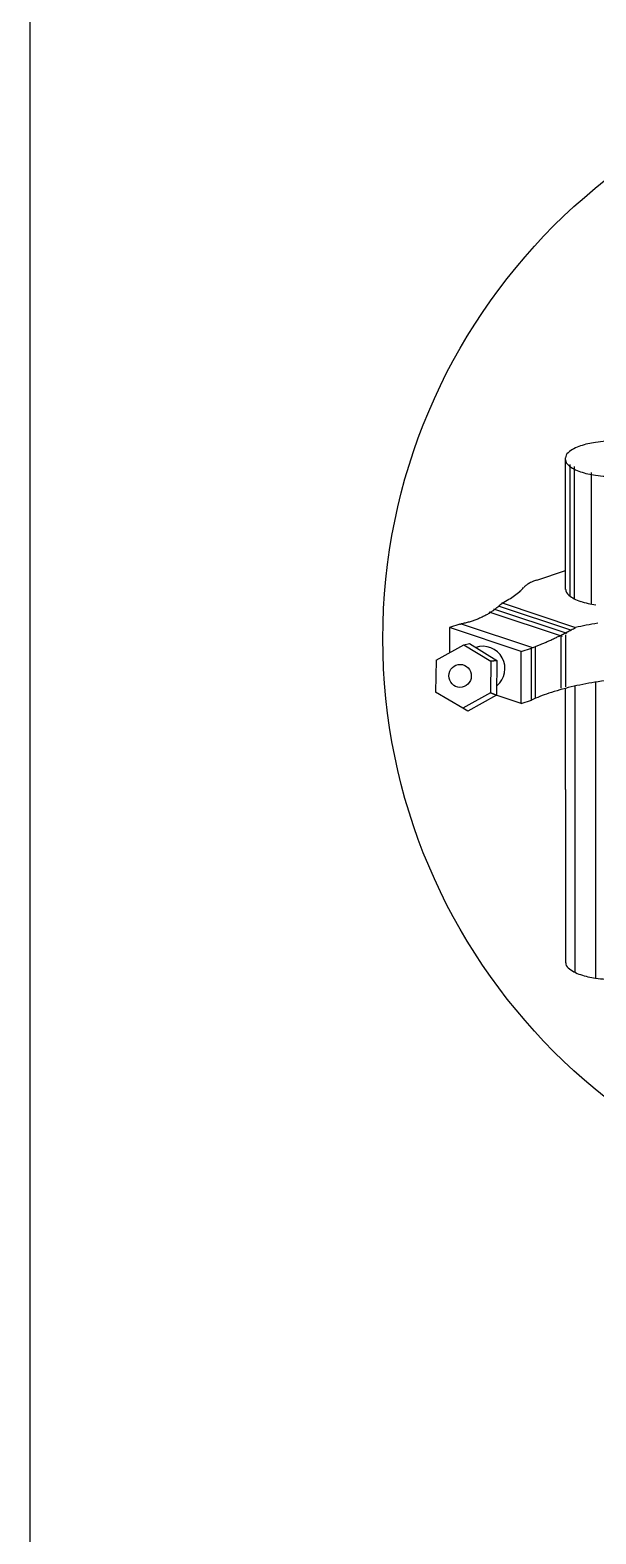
# Model space of a CAD drawing. Extents: x 876.5 to 905.5, y -313.4 to -291.
# Drawn here: x 887.638 to 888.773, y -305.859 to -302.847 of the extents above; entities that cross this region are included whole.
import ezdxf

# ---------------------------------------------------------------- set-up
doc = ezdxf.new("R2010")
doc.units = 0
doc.header["$LTSCALE"] = 0.01
doc.layers.get('0').update_dxf_attribs({"linetype": 'CONTINUOUS'})

msp = doc.modelspace()

# ---------------------------------------------------------------- linework, layer by layer
at = {"color": 7}
for p, q in [((887.6382, -308.4327), (887.6382, -300.8522)), ((888.7119, -303.7312, 0.3516), (888.7117, -303.7041, 0.1208)), ((888.7119, -303.9675, 0.0174), (888.7119, -303.7312, 0.3516)), ((888.7209, -303.9812, 0.0163), (888.7209, -303.7175, 0.3892)), ((888.7294, -303.9863, 0.0158), (888.7294, -303.7212, 0.3908)), ((888.764, -303.9972, 0.0178), (888.764, -303.7335, 0.3907)), ((888.6541, -303.9488, 0.0438), (888.7119, -303.9296, 0.0711)), ((888.5675, -304.0063, -0.0211), (888.7146, -304.0554, -0.0905)), ((888.5769, -304.0003, -0.0211), (888.724, -304.0493, -0.0905)), ((888.5846, -303.9947, -0.0211), (888.7317, -304.0438, -0.0905)), ((888.4997, -304.0373, -0.0813), (888.4791, -304.0441, -0.091)), ((888.5024, -304.0366, -0.0803), (888.6452, -304.0842, -0.1477)), ((888.5579, -304.0125, -0.0211), (888.705, -304.0615, -0.0905)), ((888.6226, -304.092, -0.1587), (888.4791, -304.0441, -0.091)), ((888.4791, -304.0441, -0.091), (888.4791, -304.0945, -0.1537)), ((888.7031, -304.1655, -0.2961), (888.7031, -304.0614, -0.149)), ((888.7124, -304.1625, -0.2961), (888.7124, -304.0584, -0.149)), ((888.4521, -304.1095, 0.2171), (888.5076, -304.0786, 0.2171)), ((888.5076, -304.0786, 0.2171), (888.5189, -304.0758, 0.2171)), ((888.5076, -304.0786, 0.2171), (888.5621, -304.1111, 0.2171)), ((888.5189, -304.0758, 0.2171), (888.5743, -304.1096, 0.2171)), ((888.5229, -304.0878, 0.2171), (888.5233, -304.0876, 0.2171)), ((888.5323, -304.084, 0.0786), (888.5338, -304.0831, 0.0832)), ((888.6226, -304.092, -0.1587), (888.6432, -304.0851, -0.149)), ((888.6226, -304.1961, -0.3058), (888.6226, -304.092, -0.1587)), ((888.6432, -304.1892, -0.2961), (888.6432, -304.0851, -0.149)), ((888.6515, -304.1858, -0.2961), (888.6515, -304.0817, -0.149)), ((888.4521, -304.1095, 0.2171), (888.4512, -304.1731, 0.2171)), ((888.5621, -304.1111, 0.2171), (888.5612, -304.1747, 0.2171)), ((888.5743, -304.1096, 0.2171), (888.5621, -304.1111, 0.2171)), ((888.5621, -304.1111, 0.2171), (888.5743, -304.1096, 0.2171)), ((888.5743, -304.1096, 0.2171), (888.5734, -304.1792, 0.2171)), ((888.7722, -304.7461, -0.0667), (888.7722, -304.1539, -0.0667)), ((888.5057, -304.2056, 0.2171), (888.4512, -304.1731, 0.2171)), ((888.5612, -304.1747, 0.2171), (888.5057, -304.2056, 0.2171)), ((888.5734, -304.1792, 0.2171), (888.5156, -304.2115, 0.2171)), ((888.5734, -304.1792, 0.2171), (888.5612, -304.1747, 0.2171)), ((888.5612, -304.1747, 0.2171), (888.5734, -304.1792, 0.2171)), ((888.6226, -304.1961, -0.2214), (888.5729, -304.1795, -0.1979)), ((888.5736, -304.1605, -0.2471), (888.5749, -304.1597, -0.252)), ((888.6226, -304.1961, -0.2214), (888.6432, -304.1892, -0.2117)), ((888.7118, -304.3681, -0.5492), (888.7119, -304.166, -0.2633)), ((888.7308, -304.7345, -0.0667), (888.7308, -304.1611, -0.0667)), ((888.5156, -304.2115, 0.2171), (888.5057, -304.2056, 0.2171)), ((888.7118, -304.3681, -0.5492), (888.7118, -304.7153, -0.5492))]:
    msp.add_line(p, q, dxfattribs=at)
at = {"color": 7, "extrusion": (-0.000206091, -0.816497, 0.57735)}
for p, q in [((888.5681, -304.009, -0.0412), (888.5665, -304.0101, -0.0429)), ((888.5697, -304.0078, -0.0396), (888.5681, -304.009, -0.0412)), ((888.5712, -304.0066, -0.0379), (888.5697, -304.0078, -0.0396)), ((888.5728, -304.0054, -0.0362), (888.5712, -304.0066, -0.0379)), ((888.5743, -304.0041, -0.0344), (888.5728, -304.0054, -0.0362)), ((888.5758, -304.0029, -0.0326), (888.5743, -304.0041, -0.0344)), ((888.5773, -304.0016, -0.0308), (888.5758, -304.0029, -0.0326)), ((888.5788, -304.0003, -0.0289), (888.5773, -304.0016, -0.0308)), ((888.5803, -303.9989, -0.027), (888.5788, -304.0003, -0.0289)), ((888.5817, -303.9975, -0.0251), (888.5803, -303.9989, -0.027)), ((888.5831, -303.9961, -0.0231), (888.5817, -303.9975, -0.0251)), ((888.5846, -303.9947, -0.0211), (888.5831, -303.9961, -0.0231)), ((888.5065, -304.0358, -0.0792), (888.5024, -304.0366, -0.0803)), ((888.5085, -304.0353, -0.0786), (888.5065, -304.0358, -0.0792)), ((888.5105, -304.0349, -0.0779), (888.5085, -304.0353, -0.0786)), ((888.5125, -304.0344, -0.0772), (888.5105, -304.0349, -0.0779)), ((888.5145, -304.0339, -0.0765), (888.5125, -304.0344, -0.0772)), ((888.5165, -304.0333, -0.0758), (888.5145, -304.0339, -0.0765)), ((888.5184, -304.0328, -0.075), (888.5165, -304.0333, -0.0758)), ((888.5204, -304.0322, -0.0742), (888.5184, -304.0328, -0.075)), ((888.5223, -304.0316, -0.0733), (888.5204, -304.0322, -0.0742)), ((888.5243, -304.031, -0.0725), (888.5223, -304.0316, -0.0733)), ((888.5262, -304.0304, -0.0716), (888.5243, -304.031, -0.0725)), ((888.5281, -304.0298, -0.0707), (888.5262, -304.0304, -0.0716)), ((888.53, -304.0291, -0.0697), (888.5281, -304.0298, -0.0707)), ((888.5318, -304.0284, -0.0688), (888.53, -304.0291, -0.0697)), ((888.5337, -304.0277, -0.0677), (888.5318, -304.0284, -0.0688)), ((888.5355, -304.027, -0.0667), (888.5337, -304.0277, -0.0677)), ((888.5374, -304.0262, -0.0656), (888.5355, -304.027, -0.0667)), ((888.5392, -304.0254, -0.0645), (888.5374, -304.0262, -0.0656)), ((888.541, -304.0246, -0.0634), (888.5392, -304.0254, -0.0645)), ((888.5428, -304.0238, -0.0623), (888.541, -304.0246, -0.0634)), ((888.5446, -304.023, -0.0611), (888.5428, -304.0238, -0.0623)), ((888.5464, -304.0221, -0.0599), (888.5446, -304.023, -0.0611)), ((888.5481, -304.0212, -0.0586), (888.5464, -304.0221, -0.0599)), ((888.5499, -304.0203, -0.0573), (888.5481, -304.0212, -0.0586)), ((888.5516, -304.0194, -0.056), (888.5499, -304.0203, -0.0573)), ((888.5533, -304.0185, -0.0547), (888.5516, -304.0194, -0.056)), ((888.555, -304.0175, -0.0533), (888.5533, -304.0185, -0.0547)), ((888.5567, -304.0165, -0.0519), (888.555, -304.0175, -0.0533)), ((888.5584, -304.0155, -0.0505), (888.5567, -304.0165, -0.0519)), ((888.56, -304.0145, -0.049), (888.5584, -304.0155, -0.0505)), ((888.5617, -304.0134, -0.0475), (888.56, -304.0145, -0.049)), ((888.5633, -304.0123, -0.046), (888.5617, -304.0134, -0.0475)), ((888.5649, -304.0112, -0.0445), (888.5633, -304.0123, -0.046)), ((888.5665, -304.0101, -0.0429), (888.5649, -304.0112, -0.0445)), ((888.6803, -304.0697, -0.1271), (888.6821, -304.0689, -0.1259)), ((888.6821, -304.0689, -0.1259), (888.684, -304.068, -0.1247)), ((888.684, -304.068, -0.1247), (888.6858, -304.0672, -0.1235)), ((888.6858, -304.0672, -0.1235), (888.6877, -304.0663, -0.1223)), ((888.6877, -304.0663, -0.1223), (888.6895, -304.0654, -0.1211)), ((888.6895, -304.0654, -0.1211), (888.6914, -304.0645, -0.1198)), ((888.6914, -304.0645, -0.1198), (888.6933, -304.0636, -0.1185)), ((888.6933, -304.0636, -0.1185), (888.6952, -304.0627, -0.1172)), ((888.6952, -304.0627, -0.1172), (888.6972, -304.0618, -0.1159)), ((888.6972, -304.0618, -0.1159), (888.6991, -304.0609, -0.1146)), ((888.6991, -304.0609, -0.1146), (888.701, -304.0599, -0.1132)), ((888.701, -304.0599, -0.1132), (888.703, -304.0589, -0.1119)), ((888.703, -304.0589, -0.1119), (888.705, -304.0579, -0.1105)), ((888.705, -304.0579, -0.1105), (888.707, -304.057, -0.1091)), ((888.707, -304.057, -0.1091), (888.709, -304.0559, -0.1076)), ((888.709, -304.0559, -0.1076), (888.711, -304.0549, -0.1062)), ((888.711, -304.0549, -0.1062), (888.713, -304.0539, -0.1047)), ((888.713, -304.0539, -0.1047), (888.715, -304.0528, -0.1032)), ((888.715, -304.0528, -0.1032), (888.7171, -304.0518, -0.1017)), ((888.7171, -304.0518, -0.1017), (888.7191, -304.0507, -0.1002)), ((888.7191, -304.0507, -0.1002), (888.7212, -304.0496, -0.0986)), ((888.7212, -304.0496, -0.0986), (888.7232, -304.0484, -0.097)), ((888.7232, -304.0484, -0.097), (888.7253, -304.0473, -0.0954)), ((888.7253, -304.0473, -0.0954), (888.7274, -304.0462, -0.0938)), ((888.7274, -304.0462, -0.0938), (888.7317, -304.0438, -0.0905)), ((888.6452, -304.0842, -0.1477), (888.6468, -304.0837, -0.1469)), ((888.6468, -304.0837, -0.1469), (888.6483, -304.0831, -0.146)), ((888.6483, -304.0831, -0.146), (888.6499, -304.0825, -0.1452)), ((888.6499, -304.0825, -0.1452), (888.6514, -304.0819, -0.1443)), ((888.6514, -304.0819, -0.1443), (888.653, -304.0812, -0.1434)), ((888.653, -304.0812, -0.1434), (888.6546, -304.0806, -0.1425)), ((888.6546, -304.0806, -0.1425), (888.6562, -304.08, -0.1416)), ((888.6562, -304.08, -0.1416), (888.6579, -304.0793, -0.1407)), ((888.6579, -304.0793, -0.1407), (888.6595, -304.0786, -0.1398)), ((888.6595, -304.0786, -0.1398), (888.6612, -304.078, -0.1388)), ((888.6612, -304.078, -0.1388), (888.6628, -304.0773, -0.1378)), ((888.6628, -304.0773, -0.1378), (888.6645, -304.0766, -0.1368)), ((888.6645, -304.0766, -0.1368), (888.6662, -304.0758, -0.1358)), ((888.6662, -304.0758, -0.1358), (888.6679, -304.0751, -0.1348)), ((888.6679, -304.0751, -0.1348), (888.6696, -304.0744, -0.1337)), ((888.6696, -304.0744, -0.1337), (888.6714, -304.0736, -0.1327)), ((888.6714, -304.0736, -0.1327), (888.6731, -304.0729, -0.1316)), ((888.6731, -304.0729, -0.1316), (888.6749, -304.0721, -0.1305)), ((888.6749, -304.0721, -0.1305), (888.6767, -304.0713, -0.1294)), ((888.6767, -304.0713, -0.1294), (888.6785, -304.0705, -0.1282)), ((888.6785, -304.0705, -0.1282), (888.6803, -304.0697, -0.1271))]:
    msp.add_line(p, q, dxfattribs=at)
at = {"color": 7, "linetype": 'Continuous'}
msp.add_circle((889.5145, -304.0662, -0.0154), 1.169, dxfattribs=at)
at = {"color": 7}
for centre, radius, start, end in [((888.7948, -303.8397, 0.1208), 0.1682, 97.8735, 108.4623), ((888.8133, -303.9741, 0.1208), 0.3039, 90, 97.8735), ((888.7251, -303.7041, 0.1208), 0.0134, 128.8694, 180), ((888.7667, -303.7557, 0.1208), 0.0797, 108.4623, 128.8694), ((888.7251, -303.708, 0.6033), 0.0132, 180, 231.3344), ((888.7666, -303.6561, 0.6033), 0.0797, 231.3344, 251.6628), ((888.7946, -303.5716, 0.6033), 0.1688, 251.6628, 262.1829), ((888.8132, -303.4363, 0.6033), 0.3054, 262.1829, 270), ((888.5457, -304.1261, -0.4104), 0.0446, 309.6093, 108.0958), ((888.7252, -304.7153, -0.0667), 0.0132, 180, 231.3344), ((888.7667, -304.6634, -0.0667), 0.0797, 231.3344, 251.6628), ((888.7948, -304.5788, -0.0667), 0.1688, 251.6628, 262.1829), ((888.8133, -304.4435, -0.0667), 0.3054, 262.1829, 270)]:
    msp.add_arc(centre, radius, start, end, dxfattribs=at)
at = {"color": 7, "extrusion": (-0.000206091, -0.816497, 0.57735)}
for centre, radius, start, end in [((888.5505, -175.2632, 248.0153), 0.175, 320.916, 326.5443), ((888.5716, -175.2771, 248.0153), 0.1496, 326.5443, 332.6309), ((888.7438, -175.3641, 248.0153), 0.0433, 144.3555, 155.1231), ((888.7552, -175.3723, 248.0153), 0.0574, 135.0072, 144.3555), ((888.762, -175.3791, 248.0153), 0.0669, 126.9616, 135.0072), ((888.7755, -175.397, 248.0153), 0.0894, 120, 126.9616), ((888.8238, -175.352, 248.0153), 0.0351, 180, 215.6571), ((888.5132, -175.2288, 248.0153), 0.2257, 310.9828, 315.7379), ((888.5386, -175.2535, 248.0153), 0.1903, 315.7379, 320.916), ((888.8554, -175.3293, 248.0153), 0.0741, 215.6571, 240), ((888.8764, -175.2929, 248.0153), 0.116, 240, 256.5505), ((888.4204, -175.1004, 248.0153), 0.4038, 292.721, 292.8264), ((888.4211, -175.1019, 248.0153), 0.4022, 292.8264, 292.932), ((888.4214, -175.1026, 248.0153), 0.4014, 292.9318, 293.0376), ((888.422, -175.1041, 248.0153), 0.3998, 293.0378, 293.1438), ((888.9791, -175.9358, 248.0153), 0.4829, 105.149, 107.9967), ((888.9648, -175.8918, 248.0153), 0.4367, 107.9967, 110.9912), ((888.8776, -175.7538, 248.0153), 0.2531, 128.3773, 128.521), ((888.8785, -175.7549, 248.0153), 0.2545, 128.234, 128.3773), ((888.8789, -175.7554, 248.0153), 0.2552, 128.0912, 128.2341), ((888.8798, -175.7565, 248.0153), 0.2566, 127.9484, 128.091), ((888.9653, -176.0259, 248.0641), 0.437, 105.7215, 112.2666), ((888.9911, -176.1174, 248.0641), 0.532, 99.7903, 105.7215), ((888.8921, -175.8833, 248.0641), 0.2764, 119.737, 128.521), ((888.9445, -175.9749, 248.0641), 0.3819, 112.2666, 119.737)]:
    msp.add_arc(centre, radius, start, end, dxfattribs=at)
at = {"color": 7}
msp.add_ellipse((888.5004, -304.1408, -0.1537), major_axis=(0.0004, 0.0231), ratio=0.970702, start_param=-3.141592653589792, end_param=3.141592653589792, dxfattribs=at)

doc.saveas('drawing.dxf')
